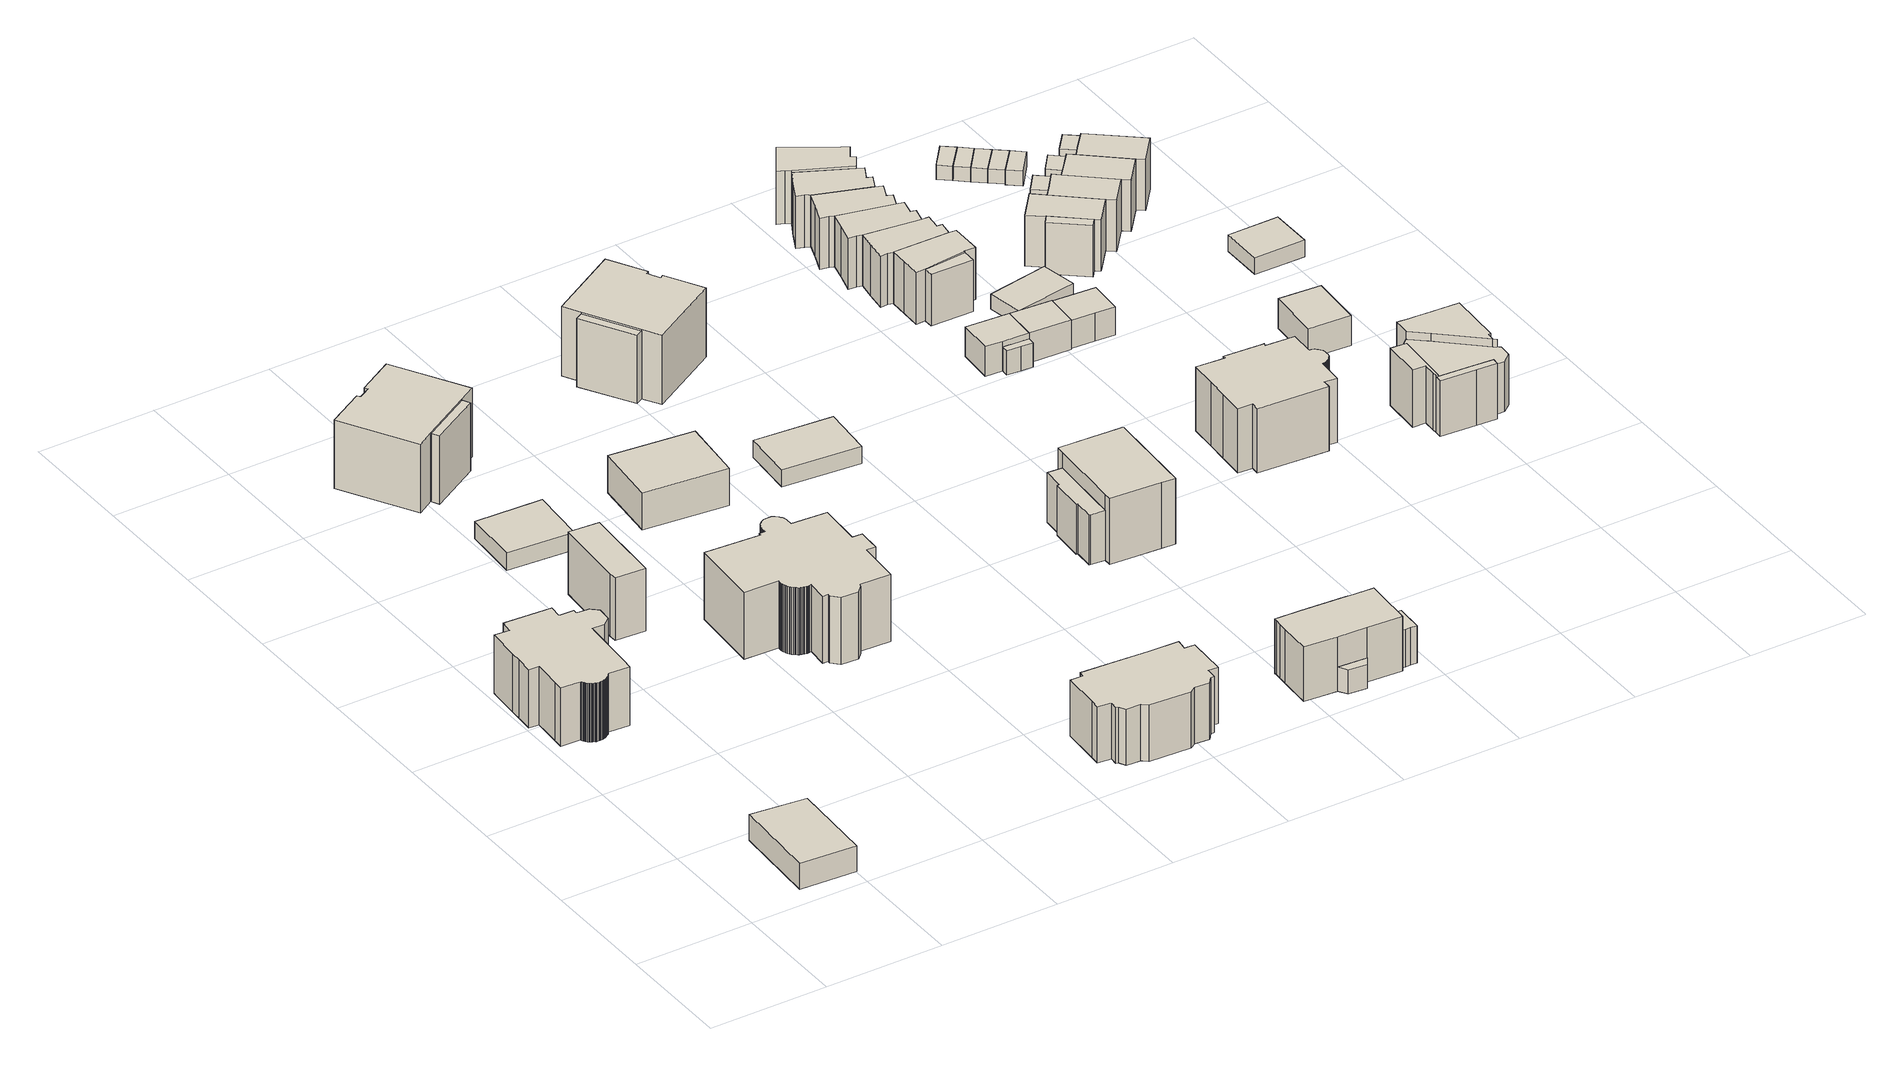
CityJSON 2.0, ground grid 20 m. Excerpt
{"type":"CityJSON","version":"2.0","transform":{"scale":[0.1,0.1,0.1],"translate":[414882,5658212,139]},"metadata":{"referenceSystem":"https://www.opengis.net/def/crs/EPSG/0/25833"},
"CityObjects":{
"building1":{"type":"Building","attributes":{"Dachtyp_tdc":"tdcHipRoof","Gemeindeschluessel":14612000,"Dachneigung":29.7,"QualitaetDacherkennung":17,"Geometrietyp2DReferenz":"3000","measuredHeight":6.84,"function":"31001_9998","roofType":"3200"},"geometry":[{"type":"Solid","lod":"1","boundaries":[[[[0,1,2,3]],[[4,5,6,7]],[[3,5,4,0]],[[2,6,5,3]],[[1,7,6,2]],[[0,4,7,1]]]]}]},
"building2":{"type":"Building","attributes":{"Dachtyp_tdc":"tdcFreeFormRoof","Gemeindeschluessel":14612000,"Dachneigung":45.27,"QualitaetDacherkennung":36,"Geometrietyp2DReferenz":"3000","measuredHeight":15.05,"function":"31001_9998","roofType":"5000"},"geometry":[{"type":"Solid","lod":"1","boundaries":[[[[8,9,10,11,12,13,14,15,16,17,18,19,20,21,22,23,24,25,26,27,28,29,30,31,32,33,34,35,36,37,38,39,40,41,42,43,44,45,46,47,48,49,50,51,52,53,54,55,56,57,58,59]],[[60,61,62,63,64,65,66,67,68,69,70,71,72,73,74,75,76,77,78,79,80,81,82,83,84,85,86,87,88,89,90,91,92,93,94,95,96,97,98,99,100,101,102,103,104,105,106,107,108,109,110,111]],[[59,61,60,8]],[[58,62,61,59]],[[57,63,62,58]],[[56,64,63,57]],[[55,65,64,56]],[[54,66,65,55]],[[53,67,66,54]],[[52,68,67,53]],[[51,69,68,52]],[[50,70,69,51]],[[49,71,70,50]],[[48,72,71,49]],[[47,73,72,48]],[[46,74,73,47]],[[45,75,74,46]],[[44,76,75,45]],[[43,77,76,44]],[[42,78,77,43]],[[41,79,78,42]],[[40,80,79,41]],[[39,81,80,40]],[[38,82,81,39]],[[37,83,82,38]],[[36,84,83,37]],[[35,85,84,36]],[[34,86,85,35]],[[33,87,86,34]],[[32,88,87,33]],[[31,89,88,32]],[[30,90,89,31]],[[29,91,90,30]],[[28,92,91,29]],[[27,93,92,28]],[[26,94,93,27]],[[25,95,94,26]],[[24,96,95,25]],[[23,97,96,24]],[[22,98,97,23]],[[21,99,98,22]],[[20,100,99,21]],[[19,101,100,20]],[[18,102,101,19]],[[17,103,102,18]],[[16,104,103,17]],[[15,105,104,16]],[[14,106,105,15]],[[13,107,106,14]],[[12,108,107,13]],[[11,109,108,12]],[[10,110,109,11]],[[9,111,110,10]],[[8,60,111,9]]]]}]},
"building3":{"type":"Building","attributes":{"Dachtyp_tdc":"tdcGableRoof","Gemeindeschluessel":14612000,"Dachneigung":29.36,"QualitaetDacherkennung":0,"Geometrietyp2DReferenz":"3000","BezugspunktDach":"2000","measuredHeight":10.91,"function":"31001_9998"},"geometry":[{"type":"Solid","lod":"1","boundaries":[[[[112,113,114,115,116,117]],[[118,119,120,121,122,123]],[[117,119,118,112]],[[116,120,119,117]],[[115,121,120,116]],[[114,122,121,115]],[[113,123,122,114]],[[112,118,123,113]]]]}]},
"building4":{"type":"Building","attributes":{"Dachtyp_tdc":"tdcPolyFlatRoof","Gemeindeschluessel":14612000,"Dachneigung":0,"QualitaetDacherkennung":0,"Geometrietyp2DReferenz":"3000","BezugspunktDach":"2000","measuredHeight":3,"function":"31001_9998"},"geometry":[{"type":"Solid","lod":"1","boundaries":[[[[124,125,126,127]],[[128,129,130,131]],[[127,129,128,124]],[[126,130,129,127]],[[125,131,130,126]],[[124,128,131,125]]]]}]},
"building5":{"type":"Building","attributes":{"Gemeindeschluessel":14612000,"Geometrietyp2DReferenz":"3000","function":"31001_9998","roofType":"9999"},"children":["building5-1","building5-2"]},
"building5-1":{"type":"BuildingPart","attributes":{"Dachtyp_tdc":"tdcPolyFlatRoof","Dachneigung":0,"QualitaetDacherkennung":74,"Geometrietyp2DReferenz":"3000","measuredHeight":12.01,"roofType":"1000"},"parents":["building5"],"geometry":[{"type":"Solid","lod":"1","boundaries":[[[[132,133,134,135,136,137,138,139,140,141]],[[142,143,144,145,146,147,148,149,150,151]],[[141,143,142,132]],[[140,144,143,141]],[[139,145,144,140]],[[138,146,145,139]],[[137,147,146,138]],[[136,148,147,137]],[[135,149,148,136]],[[134,150,149,135]],[[133,151,150,134]],[[132,142,151,133]]]]}]},
"building5-2":{"type":"BuildingPart","attributes":{"Dachtyp_tdc":"tdcPolyFlatRoof","Dachneigung":7.53,"QualitaetDacherkennung":27,"Geometrietyp2DReferenz":"3000","measuredHeight":11.94,"roofType":"2100"},"parents":["building5"],"geometry":[{"type":"Solid","lod":"1","boundaries":[[[[152,153,154,155]],[[143,156,157,144]],[[155,156,143,152]],[[154,157,156,155]],[[153,144,157,154]],[[152,143,144,153]]]]}]},
"building6":{"type":"Building","attributes":{"Dachtyp_tdc":"tdcFreeFormRoof","Gemeindeschluessel":14612000,"Dachneigung":24.83,"QualitaetDacherkennung":22,"Geometrietyp2DReferenz":"3000","measuredHeight":15.29,"function":"31001_9998","roofType":"5000"},"geometry":[{"type":"Solid","lod":"1","boundaries":[[[[158,159,160,161,162,163,164,165,166,167,168,169,170,171,172,173,174,175,176,177,178,179,180,181,182,183,184,185,186,187,188,189,190,191,192,193,194,195,196,197,198,199,200,201,202,203,204,205,206,207,208,209,210,211,212,213,214,215,216,217,218,219,220,221,222,223,224,225,226,227,228,229,230,231,232,233,234,235,236,237]],[[238,239,240,241,242,243,244,245,246,247,248,249,250,251,252,253,254,255,256,257,258,259,260,261,262,263,264,265,266,267,268,269,270,271,272,273,274,275,276,277,278,279,280,281,282,283,284,285,286,287,288,289,290,291,292,293,294,295,296,297,298,299,300,301,302,303,304,305,306,307,308,309,310,311,312,313,314,315,316,317]],[[237,239,238,158]],[[236,240,239,237]],[[235,241,240,236]],[[234,242,241,235]],[[233,243,242,234]],[[232,244,243,233]],[[231,245,244,232]],[[230,246,245,231]],[[229,247,246,230]],[[228,248,247,229]],[[227,249,248,228]],[[226,250,249,227]],[[225,251,250,226]],[[224,252,251,225]],[[223,253,252,224]],[[222,254,253,223]],[[221,255,254,222]],[[220,256,255,221]],[[219,257,256,220]],[[218,258,257,219]],[[217,259,258,218]],[[216,260,259,217]],[[215,261,260,216]],[[214,262,261,215]],[[213,263,262,214]],[[212,264,263,213]],[[211,265,264,212]],[[210,266,265,211]],[[209,267,266,210]],[[208,268,267,209]],[[207,269,268,208]],[[206,270,269,207]],[[205,271,270,206]],[[204,272,271,205]],[[203,273,272,204]],[[202,274,273,203]],[[201,275,274,202]],[[200,276,275,201]],[[199,277,276,200]],[[198,278,277,199]],[[197,279,278,198]],[[196,280,279,197]],[[195,281,280,196]],[[194,282,281,195]],[[193,283,282,194]],[[192,284,283,193]],[[191,285,284,192]],[[190,286,285,191]],[[189,287,286,190]],[[188,288,287,189]],[[187,289,288,188]],[[186,290,289,187]],[[185,291,290,186]],[[184,292,291,185]],[[183,293,292,184]],[[182,294,293,183]],[[181,295,294,182]],[[180,296,295,181]],[[179,297,296,180]],[[178,298,297,179]],[[177,299,298,178]],[[176,300,299,177]],[[175,301,300,176]],[[174,302,301,175]],[[173,303,302,174]],[[172,304,303,173]],[[171,305,304,172]],[[170,306,305,171]],[[169,307,306,170]],[[168,308,307,169]],[[167,309,308,168]],[[166,310,309,167]],[[165,311,310,166]],[[164,312,311,165]],[[163,313,312,164]],[[162,314,313,163]],[[161,315,314,162]],[[160,316,315,161]],[[159,317,316,160]],[[158,238,317,159]]]]}]},
"building7":{"type":"Building","attributes":{"Dachtyp_tdc":"tdcFreeFormRoof","Gemeindeschluessel":14612000,"Dachneigung":40.74,"QualitaetDacherkennung":43,"Geometrietyp2DReferenz":"3000","measuredHeight":12.87,"function":"31001_9998","roofType":"5000"},"geometry":[{"type":"Solid","lod":"1","boundaries":[[[[318,319,320,321,322,323,324,325,326,327,328,329,330,331,332,333,334,335,336,337,338,339,340]],[[341,342,343,344,345,346,347,348,349,350,351,352,353,354,355,356,357,358,359,360,361,362,363]],[[340,342,341,318]],[[339,343,342,340]],[[338,344,343,339]],[[337,345,344,338]],[[336,346,345,337]],[[335,347,346,336]],[[334,348,347,335]],[[333,349,348,334]],[[332,350,349,333]],[[331,351,350,332]],[[330,352,351,331]],[[329,353,352,330]],[[328,354,353,329]],[[327,355,354,328]],[[326,356,355,327]],[[325,357,356,326]],[[324,358,357,325]],[[323,359,358,324]],[[322,360,359,323]],[[321,361,360,322]],[[320,362,361,321]],[[319,363,362,320]],[[318,341,363,319]]]]}]},
"building8":{"type":"Building","attributes":{"Dachtyp_tdc":"tdcPolyFlatRoof","Gemeindeschluessel":14612000,"Dachneigung":0,"QualitaetDacherkennung":51,"Geometrietyp2DReferenz":"3000","measuredHeight":6.41,"function":"31001_9998","roofType":"1000"},"geometry":[{"type":"Solid","lod":"1","boundaries":[[[[364,365,366,367]],[[368,369,370,371]],[[367,369,368,364]],[[366,370,369,367]],[[365,371,370,366]],[[364,368,371,365]]]]}]},
"building9":{"type":"Building","attributes":{"Dachtyp_tdc":"tdcPolyFlatRoof","Gemeindeschluessel":14612000,"Dachneigung":0,"QualitaetDacherkennung":0,"Geometrietyp2DReferenz":"3000","BezugspunktDach":"2000","measuredHeight":3,"function":"31001_9998"},"geometry":[{"type":"Solid","lod":"1","boundaries":[[[[372,373,374,375]],[[376,377,378,379]],[[375,377,376,372]],[[374,378,377,375]],[[373,379,378,374]],[[372,376,379,373]]]]}]},
"building10":{"type":"Building","attributes":{"Gemeindeschluessel":14612000,"Geometrietyp2DReferenz":"3000","function":"31001_9998","roofType":"9999"},"children":["building10-1","building10-2"]},
"building10-1":{"type":"BuildingPart","attributes":{"Dachtyp_tdc":"tdcPolyFlatRoof","Dachneigung":0,"QualitaetDacherkennung":76,"Geometrietyp2DReferenz":"3000","measuredHeight":12.03,"roofType":"1000"},"parents":["building10"],"geometry":[{"type":"Solid","lod":"1","boundaries":[[[[380,381,382,383,384,385,386,387,388,389]],[[390,391,392,393,394,395,396,397,398,399]],[[389,391,390,380]],[[388,392,391,389]],[[387,393,392,388]],[[386,394,393,387]],[[385,395,394,386]],[[384,396,395,385]],[[383,397,396,384]],[[382,398,397,383]],[[381,399,398,382]],[[380,390,399,381]]]]}]},
"building10-2":{"type":"BuildingPart","attributes":{"Dachtyp_tdc":"tdcPolyFlatRoof","Dachneigung":7.23,"QualitaetDacherkennung":25,"Geometrietyp2DReferenz":"3000","measuredHeight":11.94,"roofType":"2100"},"parents":["building10"],"geometry":[{"type":"Solid","lod":"1","boundaries":[[[[400,401,402,403]],[[391,404,405,392]],[[403,404,391,400]],[[402,405,404,403]],[[401,392,405,402]],[[400,391,392,401]]]]}]},
"building11":{"type":"Building","attributes":{"Gemeindeschluessel":14612000,"Geometrietyp2DReferenz":"3000","function":"31001_9998","roofType":"9999"},"children":["building11-1","building11-2","building11-3","building11-4"]},
"building11-1":{"type":"BuildingPart","attributes":{"Dachtyp_tdc":"tdcGableRoof","Dachneigung":49.72,"QualitaetDacherkennung":76,"Geometrietyp2DReferenz":"3000","measuredHeight":9.83,"roofType":"3100"},"parents":["building11"],"geometry":[{"type":"Solid","lod":"1","boundaries":[[[[406,407,408,409,410,411,412,413,414]],[[415,416,417,418,419,420,421,422,423]],[[414,416,415,406]],[[413,417,416,414]],[[412,418,417,413]],[[411,419,418,412]],[[410,420,419,411]],[[409,421,420,410]],[[408,422,421,409]],[[407,423,422,408]],[[406,415,423,407]]]]}]},
"building11-2":{"type":"BuildingPart","attributes":{"Dachtyp_tdc":"tdcPolyFlatRoof","Dachneigung":0,"QualitaetDacherkennung":47,"Geometrietyp2DReferenz":"3000","measuredHeight":4.18,"roofType":"1000"},"parents":["building11"],"geometry":[{"type":"Solid","lod":"1","boundaries":[[[[424,425,426,427]],[[428,429,430,431]],[[427,429,428,424]],[[426,430,429,427]],[[425,431,430,426]],[[424,428,431,425]]]]}]},
"building11-3":{"type":"BuildingPart","attributes":{"Dachtyp_tdc":"tdcHipRoof","Dachneigung":52.26,"QualitaetDacherkennung":75,"Geometrietyp2DReferenz":"3000","measuredHeight":12.32,"roofType":"3200"},"parents":["building11"],"geometry":[{"type":"Solid","lod":"1","boundaries":[[[[432,433,434,435,436,437,438,439,440,441,442,443,444,445,446]],[[415,447,448,449,450,451,452,428,431,453,454,455,456,457,417]],[[446,447,415,432]],[[445,448,447,446]],[[444,449,448,445]],[[443,450,449,444]],[[442,451,450,443]],[[441,452,451,442]],[[440,428,452,441]],[[439,431,428,440]],[[438,453,431,439]],[[437,454,453,438]],[[436,455,454,437]],[[435,456,455,436]],[[434,457,456,435]],[[433,417,457,434]],[[432,415,417,433]]]]}]},
"building11-4":{"type":"BuildingPart","attributes":{"Dachtyp_tdc":"tdcPolyFlatRoof","Dachneigung":0,"QualitaetDacherkennung":82,"Geometrietyp2DReferenz":"3000","measuredHeight":6.5,"roofType":"1000"},"parents":["building11"],"geometry":[{"type":"Solid","lod":"1","boundaries":[[[[458,459,460,461,462,463]],[[464,465,466,467,451,450]],[[463,464,450,458]],[[462,465,464,463]],[[461,466,465,462]],[[460,467,466,461]],[[459,451,467,460]],[[458,450,451,459]]]]}]},
"building12":{"type":"Building","attributes":{"Gemeindeschluessel":14612000,"Geometrietyp2DReferenz":"3000","function":"31001_9998","roofType":"9999"},"children":["building12-1","building12-2","building12-3"]},
"building12-1":{"type":"BuildingPart","attributes":{"Dachtyp_tdc":"tdcFreeFormRoof","Dachneigung":49.35,"QualitaetDacherkennung":18,"Geometrietyp2DReferenz":"3000","measuredHeight":9.66,"roofType":"5000"},"parents":["building12"],"geometry":[{"type":"Solid","lod":"1","boundaries":[[[[468,469,470,471,472,473,474,475,476]],[[477,478,479,480,481,482,483,484,485]],[[476,478,477,468]],[[475,479,478,476]],[[474,480,479,475]],[[473,481,480,474]],[[472,482,481,473]],[[471,483,482,472]],[[470,484,483,471]],[[469,485,484,470]],[[468,477,485,469]]]]}]},
"building12-2":{"type":"BuildingPart","attributes":{"Dachtyp_tdc":"tdcHipRoof","Dachneigung":50.6,"QualitaetDacherkennung":71,"Geometrietyp2DReferenz":"3000","measuredHeight":14.94,"roofType":"3200"},"parents":["building12"],"geometry":[{"type":"Solid","lod":"1","boundaries":[[[[486,487,488,489,490,491,492,493,494,495]],[[481,496,497,498,499,500,501,502,503,482]],[[494,496,481,495]],[[493,497,496,494]],[[492,498,497,493]],[[491,499,498,492]],[[490,500,499,491]],[[489,501,500,490]],[[488,502,501,489]],[[487,503,502,488]],[[486,482,503,487]],[[495,481,482,486]]]]}]},
"building12-3":{"type":"BuildingPart","attributes":{"Dachtyp_tdc":"tdcGableRoof","Dachneigung":64.06,"QualitaetDacherkennung":12,"Geometrietyp2DReferenz":"3000","measuredHeight":9.1,"roofType":"3100"},"parents":["building12"],"geometry":[{"type":"Solid","lod":"1","boundaries":[[[[504,505,506,507]],[[508,509,498,497]],[[507,509,508,504]],[[506,498,509,507]],[[505,497,498,506]],[[504,508,497,505]]]]}]},
"building13":{"type":"Building","attributes":{"Gemeindeschluessel":14612000,"Geometrietyp2DReferenz":"3000","function":"31001_9998","roofType":"9999"},"children":["building13-1","building13-2"]},
"building13-1":{"type":"BuildingPart","attributes":{"Dachtyp_tdc":"tdcGableRoof","Dachneigung":29.85,"QualitaetDacherkennung":71,"Geometrietyp2DReferenz":"3000","measuredHeight":4.94,"roofType":"3100"},"parents":["building13"],"geometry":[{"type":"Solid","lod":"1","boundaries":[[[[510,511,512,513,514,515]],[[516,517,518,519,520,521]],[[515,516,521,510]],[[514,517,516,515]],[[513,518,517,514]],[[512,519,518,513]],[[511,520,519,512]],[[510,521,520,511]]]]}]},
"building13-2":{"type":"BuildingPart","attributes":{"Dachtyp_tdc":"tdcHipAndGableRoof","Dachneigung":47.7,"QualitaetDacherkennung":78,"Geometrietyp2DReferenz":"3000","measuredHeight":6.92,"roofType":"5000"},"parents":["building13"],"geometry":[{"type":"Solid","lod":"1","boundaries":[[[[522,523,524,525,526,527]],[[517,521,528,529,530,531]],[[527,521,517,522]],[[526,528,521,527]],[[525,529,528,526]],[[524,530,529,525]],[[523,531,530,524]],[[522,517,531,523]]]]}]},
"building14":{"type":"Building","attributes":{"Gemeindeschluessel":14612000,"Geometrietyp2DReferenz":"3000","function":"31001_9998","roofType":"9999"},"children":["building14-1","building14-2"]},
"building14-1":{"type":"BuildingPart","attributes":{"Dachtyp_tdc":"tdcPolyFlatRoof","Dachneigung":3.83,"QualitaetDacherkennung":82,"Geometrietyp2DReferenz":"3000","measuredHeight":9.37,"roofType":"2100"},"parents":["building14"],"geometry":[{"type":"Solid","lod":"1","boundaries":[[[[532,533,534,535,536,537,538,539,540]],[[541,542,543,544,545,546,547,548,549]],[[539,542,541,540]],[[538,543,542,539]],[[537,544,543,538]],[[536,545,544,537]],[[535,546,545,536]],[[534,547,546,535]],[[533,548,547,534]],[[532,549,548,533]],[[540,541,549,532]]]]}]},
"building14-2":{"type":"BuildingPart","attributes":{"Dachtyp_tdc":"tdcPolyFlatRoof","Dachneigung":0,"QualitaetDacherkennung":34,"Geometrietyp2DReferenz":"3000","measuredHeight":8.98,"roofType":"1000"},"parents":["building14"],"geometry":[{"type":"Solid","lod":"1","boundaries":[[[[550,551,552,553]],[[554,541,549,555]],[[553,541,554,550]],[[552,549,541,553]],[[551,555,549,552]],[[550,554,555,551]]]]}]},
"building15":{"type":"Building","attributes":{"Dachtyp_tdc":"tdcPolyFlatRoof","Gemeindeschluessel":14612000,"Dachneigung":3.97,"QualitaetDacherkennung":78,"Geometrietyp2DReferenz":"3000","measuredHeight":9.3,"function":"31001_9998","roofType":"2100"},"geometry":[{"type":"Solid","lod":"1","boundaries":[[[[556,557,558,559,560,561,562,563,564,565]],[[566,567,568,569,570,571,572,573,574,575]],[[565,567,566,556]],[[564,568,567,565]],[[563,569,568,564]],[[562,570,569,563]],[[561,571,570,562]],[[560,572,571,561]],[[559,573,572,560]],[[558,574,573,559]],[[557,575,574,558]],[[556,566,575,557]]]]}]},
"building16":{"type":"Building","attributes":{"Dachtyp_tdc":"tdcPolyFlatRoof","Gemeindeschluessel":14612000,"Dachneigung":3.97,"QualitaetDacherkennung":72,"Geometrietyp2DReferenz":"3000","measuredHeight":9.29,"function":"31001_9998","roofType":"2100"},"geometry":[{"type":"Solid","lod":"1","boundaries":[[[[576,577,559,558,578,579,580,581,582,583]],[[584,585,586,587,588,589,590,574,573,591]],[[583,585,584,576]],[[582,586,585,583]],[[581,587,586,582]],[[580,588,587,581]],[[579,589,588,580]],[[578,590,589,579]],[[558,574,590,578]],[[559,573,574,558]],[[577,591,573,559]],[[576,584,591,577]]]]}]},
"building17":{"type":"Building","attributes":{"Dachtyp_tdc":"tdcGableRoof","Gemeindeschluessel":14612000,"Dachneigung":50.73,"QualitaetDacherkennung":72,"Geometrietyp2DReferenz":"3000","measuredHeight":6.94,"function":"31001_9998","roofType":"3100"},"geometry":[{"type":"Solid","lod":"1","boundaries":[[[[524,522,592,593]],[[530,594,595,517]],[[593,594,530,524]],[[592,595,594,593]],[[522,517,595,592]],[[524,530,517,522]]]]}]},
"building18":{"type":"Building","attributes":{"Dachtyp_tdc":"tdcPolyFlatRoof","Gemeindeschluessel":14612000,"Dachneigung":3.99,"QualitaetDacherkennung":72,"Geometrietyp2DReferenz":"3000","measuredHeight":9.35,"function":"31001_9998","roofType":"2100"},"geometry":[{"type":"Solid","lod":"1","boundaries":[[[[596,597,598,599,600,601,602,582,581,603]],[[604,605,587,586,606,607,608,609,610,611]],[[603,605,604,596]],[[581,587,605,603]],[[582,586,587,581]],[[602,606,586,582]],[[601,607,606,602]],[[600,608,607,601]],[[599,609,608,600]],[[598,610,609,599]],[[597,611,610,598]],[[596,604,611,597]]]]}]},
"building19":{"type":"Building","attributes":{"Dachtyp_tdc":"tdcPolyFlatRoof","Gemeindeschluessel":14612000,"Dachneigung":4.03,"QualitaetDacherkennung":71,"Geometrietyp2DReferenz":"3000","measuredHeight":9.42,"function":"31001_9998","roofType":"2100"},"geometry":[{"type":"Solid","lod":"1","boundaries":[[[[612,613,614,615,616,617,618,619,620,621]],[[622,623,624,625,626,627,628,629,630,631]],[[621,623,622,612]],[[620,624,623,621]],[[619,625,624,620]],[[618,626,625,619]],[[617,627,626,618]],[[616,628,627,617]],[[615,629,628,616]],[[614,630,629,615]],[[613,631,630,614]],[[612,622,631,613]]]]}]},
"building20":{"type":"Building","attributes":{"Dachtyp_tdc":"tdcFreeFormRoof","Gemeindeschluessel":14612000,"Dachneigung":28.72,"QualitaetDacherkennung":37,"Geometrietyp2DReferenz":"3000","measuredHeight":10.15,"function":"31001_9998","roofType":"5000"},"geometry":[{"type":"Solid","lod":"1","boundaries":[[[[632,633,634,635,636,637,638,639,640,641]],[[642,643,644,645,646,647,648,649,650,651]],[[641,643,642,632]],[[640,644,643,641]],[[639,645,644,640]],[[638,646,645,639]],[[637,647,646,638]],[[636,648,647,637]],[[635,649,648,636]],[[634,650,649,635]],[[633,651,650,634]],[[632,642,651,633]]]]}]},
"building21":{"type":"Building","attributes":{"Dachtyp_tdc":"tdcFreeFormRoof","Gemeindeschluessel":14612000,"Dachneigung":43.19,"QualitaetDacherkennung":42,"Geometrietyp2DReferenz":"3000","measuredHeight":14.85,"function":"31001_9998","roofType":"5000"},"geometry":[{"type":"Solid","lod":"1","boundaries":[[[[652,653,654,655,656,657,658,659,660,661,662,663,664,665,666,667,668,669,670,671,672,673,674,675,676,677,678,679,680,681,682,683,684,685,686,687,688,689,690,691,692,693,694,695,696,697,698,699,700,701,702,703,704,705,706,707,708,709,710,711]],[[712,713,714,715,716,717,718,719,720,721,722,723,724,725,726,727,728,729,730,731,732,733,734,735,736,737,738,739,740,741,742,743,744,745,746,747,748,749,750,751,752,753,754,755,756,757,758,759,760,761,762,763,764,765,766,767,768,769,770,771]],[[711,713,712,652]],[[710,714,713,711]],[[709,715,714,710]],[[708,716,715,709]],[[707,717,716,708]],[[706,718,717,707]],[[705,719,718,706]],[[704,720,719,705]],[[703,721,720,704]],[[702,722,721,703]],[[701,723,722,702]],[[700,724,723,701]],[[699,725,724,700]],[[698,726,725,699]],[[697,727,726,698]],[[696,728,727,697]],[[695,729,728,696]],[[694,730,729,695]],[[693,731,730,694]],[[692,732,731,693]],[[691,733,732,692]],[[690,734,733,691]],[[689,735,734,690]],[[688,736,735,689]],[[687,737,736,688]],[[686,738,737,687]],[[685,739,738,686]],[[684,740,739,685]],[[683,741,740,684]],[[682,742,741,683]],[[681,743,742,682]],[[680,744,743,681]],[[679,745,744,680]],[[678,746,745,679]],[[677,747,746,678]],[[676,748,747,677]],[[675,749,748,676]],[[674,750,749,675]],[[673,751,750,674]],[[672,752,751,673]],[[671,753,752,672]],[[670,754,753,671]],[[669,755,754,670]],[[668,756,755,669]],[[667,757,756,668]],[[666,758,757,667]],[[665,759,758,666]],[[664,760,759,665]],[[663,761,760,664]],[[662,762,761,663]],[[661,763,762,662]],[[660,764,763,661]],[[659,765,764,660]],[[658,766,765,659]],[[657,767,766,658]],[[656,768,767,657]],[[655,769,768,656]],[[654,770,769,655]],[[653,771,770,654]],[[652,712,771,653]]]]}]},
"building22":{"type":"Building","attributes":{"Dachtyp_tdc":"tdcHipAndGableRoof","Gemeindeschluessel":14612000,"Dachneigung":49.95,"QualitaetDacherkennung":76,"Geometrietyp2DReferenz":"3000","measuredHeight":6.55,"function":"31001_9998","roofType":"5000"},"geometry":[{"type":"Solid","lod":"1","boundaries":[[[[772,773,774,775,776]],[[777,778,779,780,781]],[[776,778,777,772]],[[775,779,778,776]],[[774,780,779,775]],[[773,781,780,774]],[[772,777,781,773]]]]}]},
"building23":{"type":"Building","attributes":{"Dachtyp_tdc":"tdcPolyFlatRoof","Gemeindeschluessel":14612000,"Dachneigung":0,"QualitaetDacherkennung":71,"Geometrietyp2DReferenz":"3000","measuredHeight":2.6,"function":"31001_9998","roofType":"1000"},"geometry":[{"type":"Solid","lod":"1","boundaries":[[[[782,783,784,785]],[[786,787,788,789]],[[785,787,786,782]],[[784,788,787,785]],[[783,789,788,784]],[[782,786,789,783]]]]}]},
"building24":{"type":"Building","attributes":{"Gemeindeschluessel":14612000,"Geometrietyp2DReferenz":"3000","function":"31001_9998","roofType":"9999"},"children":["building24-1","building24-2"]},
"building24-1":{"type":"BuildingPart","attributes":{"Dachtyp_tdc":"tdcPolyFlatRoof","Dachneigung":3.73,"QualitaetDacherkennung":38,"Geometrietyp2DReferenz":"3000","measuredHeight":9.23,"roofType":"2100"},"parents":["building24"],"geometry":[{"type":"Solid","lod":"1","boundaries":[[[[790,791,792,793]],[[794,795,796,797]],[[793,794,797,790]],[[792,795,794,793]],[[791,796,795,792]],[[790,797,796,791]]]]}]},
"building24-2":{"type":"BuildingPart","attributes":{"Dachtyp_tdc":"tdcPolyFlatRoof","Dachneigung":3.93,"QualitaetDacherkennung":68,"Geometrietyp2DReferenz":"3000","measuredHeight":9.31,"roofType":"2100"},"parents":["building24"],"geometry":[{"type":"Solid","lod":"1","boundaries":[[[[798,799,800,801,802,803,804]],[[797,805,806,807,808,809,794]],[[804,797,794,798]],[[803,805,797,804]],[[802,806,805,803]],[[801,807,806,802]],[[800,808,807,801]],[[799,809,808,800]],[[798,794,809,799]]]]}]},
"building25":{"type":"Building","attributes":{"Gemeindeschluessel":14612000,"Geometrietyp2DReferenz":"3000","function":"31001_9998","roofType":"9999"},"children":["building25-1","building25-2"]},
"building25-1":{"type":"BuildingPart","attributes":{"Dachtyp_tdc":"tdcPolyFlatRoof","Dachneigung":4.14,"QualitaetDacherkennung":67,"Geometrietyp2DReferenz":"3000","measuredHeight":9.36,"roofType":"2100"},"parents":["building25"],"geometry":[{"type":"Solid","lod":"1","boundaries":[[[[810,811,812,813,814,801,800]],[[815,816,817,818,819,820,821]],[[800,816,815,810]],[[801,817,816,800]],[[814,818,817,801]],[[813,819,818,814]],[[812,820,819,813]],[[811,821,820,812]],[[810,815,821,811]]]]}]},
"building25-2":{"type":"BuildingPart","attributes":{"Dachtyp_tdc":"tdcPolyFlatRoof","Dachneigung":3.73,"QualitaetDacherkennung":43,"Geometrietyp2DReferenz":"3000","measuredHeight":8.63,"roofType":"2100"},"parents":["building25"],"geometry":[{"type":"Solid","lod":"1","boundaries":[[[[822,823,824,825]],[[818,826,827,819]],[[825,826,818,822]],[[824,827,826,825]],[[823,819,827,824]],[[822,818,819,823]]]]}]},
"building26":{"type":"Building","attributes":{"Dachtyp_tdc":"tdcPolyFlatRoof","Gemeindeschluessel":14612000,"Dachneigung":0,"QualitaetDacherkennung":75,"Geometrietyp2DReferenz":"3000","measuredHeight":2.54,"function":"31001_9998","roofType":"1000"},"geometry":[{"type":"Solid","lod":"1","boundaries":[[[[828,829,830,831]],[[832,833,834,835]],[[831,833,832,828]],[[830,834,833,831]],[[829,835,834,830]],[[828,832,835,829]]]]}]},
"building27":{"type":"Building","attributes":{"Dachtyp_tdc":"tdcPolyFlatRoof","Gemeindeschluessel":14612000,"Dachneigung":0,"QualitaetDacherkennung":76,"Geometrietyp2DReferenz":"3000","measuredHeight":2.53,"function":"31001_9998","roofType":"1000"},"geometry":[{"type":"Solid","lod":"1","boundaries":[[[[829,836,837,830]],[[835,834,838,839]],[[830,834,835,829]],[[837,838,834,830]],[[836,839,838,837]],[[829,835,839,836]]]]}]},
"building28":{"type":"Building","attributes":{"Dachtyp_tdc":"tdcFreeFormRoof","Gemeindeschluessel":14612000,"Dachneigung":52.03,"QualitaetDacherkennung":11,"Geometrietyp2DReferenz":"3000","measuredHeight":7.44,"function":"31001_9998","roofType":"5000"},"geometry":[{"type":"Solid","lod":"1","boundaries":[[[[840,841,842,843]],[[844,845,846,847]],[[843,845,844,840]],[[842,846,845,843]],[[841,847,846,842]],[[840,844,847,841]]]]}]},
"building29":{"type":"Building","attributes":{"Gemeindeschluessel":14612000,"Geometrietyp2DReferenz":"3000","function":"31001_9998","roofType":"9999"},"children":["building29-1","building29-2","building29-3","building29-4"]},
"building29-1":{"type":"BuildingPart","attributes":{"Dachtyp_tdc":"tdcGableRoof","Dachneigung":24.44,"QualitaetDacherkennung":54,"Geometrietyp2DReferenz":"3000","measuredHeight":11.95,"roofType":"3100"},"parents":["building29"],"geometry":[{"type":"MultiSurface","lod":"1","boundaries":[[[848,849,850,851,852,853,854,855,856,857,856,858,859]],[[860,861,862,863,864,863,865,866,867,868,869,870,871]],[[859,861,860,848]],[[858,862,861,859]],[[856,863,862,858]],[[857,864,863,856]],[[863,856,855,865]],[[854,866,865,855]],[[853,867,866,854]],[[852,868,867,853]],[[851,869,868,852]],[[850,870,869,851]],[[849,871,870,850]],[[848,860,871,849]]]}]},
"building29-2":{"type":"BuildingPart","attributes":{"Dachtyp_tdc":"tdcFreeFormRoof","Dachneigung":37.65,"QualitaetDacherkennung":34,"Geometrietyp2DReferenz":"3000","measuredHeight":13.21,"roofType":"5000"},"parents":["building29"],"geometry":[{"type":"Solid","lod":"1","boundaries":[[[[872,873,874,875,876,877,878,879,880,881,882]],[[883,884,885,886,887,888,889,890,866,891,864]],[[882,884,883,872]],[[881,885,884,882]],[[880,886,885,881]],[[879,887,886,880]],[[878,888,887,879]],[[877,889,888,878]],[[876,890,889,877]],[[875,866,890,876]],[[874,891,866,875]],[[873,864,891,874]],[[872,883,864,873]]]]}]},
"building29-3":{"type":"BuildingPart","attributes":{"Dachtyp_tdc":"tdcGableRoof","Dachneigung":52.44,"QualitaetDacherkennung":48,"Geometrietyp2DReferenz":"3000","measuredHeight":13.64,"roofType":"3100"},"parents":["building29"],"geometry":[{"type":"Solid","lod":"1","boundaries":[[[[892,893,894,895,896,897]],[[898,899,900,901,886,902]],[[897,899,898,892]],[[896,900,899,897]],[[895,901,900,896]],[[894,886,901,895]],[[893,902,886,894]],[[892,898,902,893]]]]}]},
"building29-4":{"type":"BuildingPart","attributes":{"Dachtyp_tdc":"tdcPolyFlatRoof","Dachneigung":50.25,"QualitaetDacherkennung":45,"Geometrietyp2DReferenz":"3000","measuredHeight":11.68,"roofType":"2100"},"parents":["building29"],"geometry":[{"type":"Solid","lod":"1","boundaries":[[[[903,904,905,906,907,908,909]],[[889,888,900,910,911,912,913]],[[909,888,889,903]],[[908,900,888,909]],[[907,910,900,908]],[[906,911,910,907]],[[905,912,911,906]],[[904,913,912,905]],[[903,889,913,904]]]]}]},
"building30":{"type":"Building","attributes":{"Dachtyp_tdc":"tdcPolyFlatRoof","Gemeindeschluessel":14612000,"Dachneigung":0,"QualitaetDacherkennung":71,"Geometrietyp2DReferenz":"3000","measuredHeight":2.53,"function":"31001_9998","roofType":"1000"},"geometry":[{"type":"Solid","lod":"1","boundaries":[[[[914,915,837,836]],[[916,839,838,917]],[[836,839,916,914]],[[837,838,839,836]],[[915,917,838,837]],[[914,916,917,915]]]]}]},
"building31":{"type":"Building","attributes":{"Dachtyp_tdc":"tdcPolyFlatRoof","Gemeindeschluessel":14612000,"Dachneigung":0,"QualitaetDacherkennung":70,"Geometrietyp2DReferenz":"3000","measuredHeight":2.55,"function":"31001_9998","roofType":"1000"},"geometry":[{"type":"Solid","lod":"1","boundaries":[[[[914,918,919,915]],[[916,917,920,921]],[[915,917,916,914]],[[919,920,917,915]],[[918,921,920,919]],[[914,916,921,918]]]]}]},
"building32":{"type":"Building","attributes":{"Gemeindeschluessel":14612000,"Geometrietyp2DReferenz":"3000","function":"31001_9998","roofType":"9999"},"children":["building32-1","building32-2"]},
"building32-1":{"type":"BuildingPart","attributes":{"Dachtyp_tdc":"tdcPolyFlatRoof","Dachneigung":3.96,"QualitaetDacherkennung":68,"Geometrietyp2DReferenz":"3000","measuredHeight":9.36,"roofType":"2100"},"parents":["building32"],"geometry":[{"type":"Solid","lod":"1","boundaries":[[[[922,923,924,925,926,812,811]],[[927,821,820,928,929,930,931]],[[811,821,927,922]],[[812,820,821,811]],[[926,928,820,812]],[[925,929,928,926]],[[924,930,929,925]],[[923,931,930,924]],[[922,927,931,923]]]]}]},
"building32-2":{"type":"BuildingPart","attributes":{"Dachtyp_tdc":"tdcPolyFlatRoof","Dachneigung":4.6,"QualitaetDacherkennung":44,"Geometrietyp2DReferenz":"3000","measuredHeight":8.66,"roofType":"2100"},"parents":["building32"],"geometry":[{"type":"Solid","lod":"1","boundaries":[[[[932,933,934,935]],[[928,936,937,929]],[[935,936,928,932]],[[934,937,936,935]],[[933,929,937,934]],[[932,928,929,933]]]]}]},
"building33":{"type":"Building","attributes":{"Dachtyp_tdc":"tdcPolyFlatRoof","Gemeindeschluessel":14612000,"Dachneigung":0,"QualitaetDacherkennung":77,"Geometrietyp2DReferenz":"3000","measuredHeight":2.61,"function":"31001_9998","roofType":"1000"},"geometry":[{"type":"Solid","lod":"1","boundaries":[[[[918,938,939,919]],[[940,941,942,943]],[[919,941,940,918]],[[939,942,941,919]],[[938,943,942,939]],[[918,940,943,938]]]]}]},
"building34":{"type":"Building","attributes":{"Gemeindeschluessel":14612000,"Geometrietyp2DReferenz":"3000","function":"31001_9998","roofType":"9999"},"children":["building34-1","building34-2"]},
"building34-1":{"type":"BuildingPart","attributes":{"Dachtyp_tdc":"tdcPolyFlatRoof","Dachneigung":3.91,"QualitaetDacherkennung":63,"Geometrietyp2DReferenz":"3000","measuredHeight":9.32,"roofType":"2100"},"parents":["building34"],"geometry":[{"type":"Solid","lod":"1","boundaries":[[[[944,924,923,945,946,947]],[[948,949,950,951,952,953]],[[947,949,948,944]],[[946,950,949,947]],[[945,951,950,946]],[[923,952,951,945]],[[924,953,952,923]],[[944,948,953,924]]]]}]},
"building34-2":{"type":"BuildingPart","attributes":{"Dachtyp_tdc":"tdcPolyFlatRoof","Dachneigung":4.48,"QualitaetDacherkennung":49,"Geometrietyp2DReferenz":"3000","measuredHeight":8.63,"roofType":"2100"},"parents":["building34"],"geometry":[{"type":"Solid","lod":"1","boundaries":[[[[954,955,956,957]],[[948,958,959,949]],[[957,958,948,954]],[[956,959,958,957]],[[955,949,959,956]],[[954,948,949,955]]]]}]},
"building35":{"type":"Building","attributes":{"Gemeindeschluessel":14612000,"Dachtyp_tdc":"tdcPolyFlatRoof","Dachneigung":0,"QualitaetDacherkennung":53,"Geometrietyp2DReferenz":"3000","measuredHeight":2.85,"function":"31001_9998","roofType":"1000"},"geometry":[{"type":"Solid","lod":"1","boundaries":[[[[960,961,962,963]],[[964,965,966,967]],[[963,965,964,960]],[[962,966,965,963]],[[961,967,966,962]],[[960,964,967,961]]]]}]}
},
"vertices":[
[202,30,49],[209,174,49],[115,184,49],[107,36,49],[202,30,4],[107,36,4],[115,184,4],[209,174,4],
[115,693,112],[117,715,112],[36,720,112],[34,699,112],[8,701,112],[4,645,112],[3,626,112],[1,597,112],[18,596,112],[15,548,112],[14,532,112],[47,530,112],[48,528,112],[49,526,112],[50,525,112],[51,523,112],[52,522,112],[53,520,112],[55,519,112],[56,518,112],[58,517,112],[59,516,112],[61,516,112],[63,515,112],[64,514,112],[66,514,112],[69,514,112],[71,514,112],[73,514,112],[75,514,112],[77,514,112],[78,515,112],[80,515,112],[82,516,112],[83,517,112],[85,518,112],[86,519,112],[88,520,112],[89,521,112],[90,522,112],[91,524,112],[93,526,112],[128,523,112],[130,541,112],[130,544,112],[137,638,112],[158,637,112],[171,647,112],[173,672,112],[161,683,112],[140,685,112],[140,692,112],[115,693,10],[140,692,10],[140,685,10],[161,683,10],[173,672,10],[171,647,10],[158,637,10],[137,638,10],[130,544,10],[130,541,10],[128,523,10],[93,526,10],[91,524,10],[90,522,10],[89,521,10],[88,520,10],[86,519,10],[85,518,10],[83,517,10],[82,516,10],[80,515,10],[78,515,10],[77,514,10],[75,514,10],[73,514,10],[71,514,10],[69,514,10],[66,514,10],[64,514,10],[63,515,10],[61,516,10],[59,516,10],[58,517,10],[56,518,10],[55,519,10],[53,520,10],[52,522,10],[51,523,10],[50,525,10],[49,526,10],[48,528,10],[47,530,10],[14,532,10],[15,548,10],[18,596,10],[1,597,10],[3,626,10],[4,645,10],[8,701,10],[34,699,10],[36,720,10],[117,715,10],
[222,708,130],[273,705,130],[274,717,130],[282,843,130],[231,847,130],[222,721,130],[222,708,21],[222,721,21],[231,847,21],[282,843,21],[274,717,21],[273,705,21],
[180,933,63],[292,925,63],[300,1023,63],[186,1028,63],[180,933,33],[186,1028,33],[300,1023,33],[292,925,33],
[292,1199,162],[222,1320,162],[161,1285,162],[164,1279,162],[144,1268,162],[140,1273,162],[79,1238,162],[149,1116,162],[178,1133,162],[263,1182,162],[292,1199,42],[263,1182,42],[178,1133,42],[149,1116,42],[79,1238,42],[140,1273,42],[144,1268,42],[164,1279,42],[161,1285,42],[222,1320,42],
[263,1182,161],[178,1133,161],[185,1120,161],[270,1169,161],[270,1169,42],[185,1120,42],
[517,697,127],[517,702,127],[517,706,127],[516,710,127],[516,711,127],[515,713,127],[514,714,127],[513,715,127],[512,717,127],[511,718,127],[510,719,127],[507,722,127],[503,724,127],[498,724,127],[494,724,127],[490,724,127],[486,722,127],[484,721,127],[483,720,127],[482,719,127],[481,718,127],[479,717,127],[478,715,127],[478,714,127],[477,712,127],[476,711,127],[475,709,127],[475,707,127],[474,706,127],[474,704,127],[474,703,127],[474,701,127],[474,699,127],[474,698,127],[474,696,127],[464,696,127],[464,692,127],[370,698,127],[362,579,127],[420,576,127],[420,573,127],[420,571,127],[420,569,127],[420,567,127],[420,565,127],[421,563,127],[422,561,127],[422,559,127],[423,557,127],[425,555,127],[426,554,127],[427,552,127],[429,550,127],[431,549,127],[432,548,127],[434,546,127],[436,545,127],[438,545,127],[440,544,127],[442,543,127],[444,543,127],[446,542,127],[448,542,127],[450,542,127],[452,542,127],[455,543,127],[452,508,127],[462,508,127],[461,503,127],[473,491,127],[502,489,127],[513,500,127],[514,505,127],[566,502,127],[571,576,127],[587,575,127],[589,614,127],[572,615,127],[577,689,127],[517,693,127],[517,697,10],[517,693,10],[577,689,10],[572,615,10],[589,614,10],[587,575,10],[571,576,10],[566,502,10],[514,505,10],[513,500,10],[502,489,10],[473,491,10],[461,503,10],[462,508,10],[452,508,10],[455,543,10],[452,542,10],[450,542,10],[448,542,10],[446,542,10],[444,543,10],[442,543,10],[440,544,10],[438,545,10],[436,545,10],[434,546,10],[432,548,10],[431,549,10],[429,550,10],[427,552,10],[426,554,10],[425,555,10],[423,557,10],[422,559,10],[422,561,10],[421,563,10],[420,565,10],[420,567,10],[420,569,10],[420,571,10],[420,573,10],[420,576,10],[362,579,10],[370,698,10],[464,692,10],[464,696,10],[474,696,10],[474,698,10],[474,699,10],[474,701,10],[474,703,10],[474,704,10],[474,706,10],[475,707,10],[475,709,10],[476,711,10],[477,712,10],[478,714,10],[478,715,10],[479,717,10],[481,718,10],[482,719,10],[483,720,10],[484,721,10],[486,722,10],[490,724,10],[494,724,10],[498,724,10],[503,724,10],[507,722,10],[510,719,10],[511,718,10],[512,717,10],[513,715,10],[514,714,10],[515,713,10],[516,711,10],[516,710,10],[517,706,10],[517,702,10],
[828,121,117],[830,140,117],[780,142,117],[720,146,117],[666,149,117],[665,140,117],[643,141,117],[639,76,117],[638,60,117],[661,58,117],[660,45,117],[664,44,117],[670,32,117],[694,31,117],[704,23,117],[774,19,117],[784,26,117],[809,24,117],[818,35,117],[824,35,117],[825,53,117],[842,52,117],[845,120,117],[828,121,19],[845,120,19],[842,52,19],[825,53,19],[824,35,19],[818,35,19],[809,24,19],[784,26,19],[774,19,19],[704,23,19],[694,31,19],[670,32,19],[664,44,19],[660,45,19],[661,58,19],[638,60,19],[639,76,19],[643,141,19],[665,140,19],[666,149,19],[720,146,19],[780,142,19],[830,140,19],
[555,1009,98],[414,1024,98],[403,915,98],[544,900,98],[555,1009,33],[544,900,33],[403,915,33],[414,1024,33],
[631,894,67],[762,883,67],[770,971,67],[638,982,67],[631,894,37],[638,982,37],[770,971,37],[762,883,37],
[596,1160,166],[717,1230,166],[682,1292,166],[676,1288,166],[665,1309,166],[670,1312,166],[635,1373,166],[514,1303,166],[530,1274,166],[579,1189,166],[596,1160,45],[579,1189,45],[530,1274,45],[514,1303,45],[635,1373,45],[670,1312,45],[665,1309,45],[676,1288,45],[682,1292,45],[717,1230,45],
[579,1189,164],[530,1274,164],[517,1267,164],[567,1182,164],[567,1182,45],[517,1267,45],
[1098,107,97],[1098,119,97],[1099,125,97],[1062,127,97],[1039,128,97],[1024,129,97],[1022,129,97],[1021,112,97],[1061,109,97],[1098,107,22],[1061,109,22],[1021,112,22],[1022,129,22],[1024,129,22],[1039,128,22],[1062,127,22],[1099,125,22],[1098,119,22],
[1080,22,64],[1031,25,64],[1040,11,64],[1071,8,64],[1080,22,22],[1071,8,22],[1040,11,22],[1031,25,22],
[1098,107,117],[1021,112,117],[980,114,117],[980,109,117],[979,98,117],[978,83,117],[975,29,117],[1031,25,117],[1080,22,117],[1139,18,117],[1140,26,117],[1143,73,117],[1145,104,117],[1142,104,117],[1109,106,117],[1109,106,22],[1142,104,22],[1145,104,22],[1143,73,22],[1140,26,22],[1139,18,22],[975,29,22],[978,83,22],[979,98,22],[980,109,22],[980,114,22],
[1143,73,87],[1140,26,87],[1149,25,87],[1158,25,87],[1168,24,87],[1171,71,87],[1171,71,22],[1168,24,22],[1158,25,22],[1149,25,22],
[901,524,116],[904,524,116],[902,490,116],[904,490,116],[928,488,116],[936,615,116],[911,617,116],[909,581,116],[905,581,116],[901,524,29],[905,581,29],[909,581,29],[911,617,29],[936,615,29],[928,488,29],[904,490,29],[902,490,29],[904,524,29],
[928,488,144],[928,475,144],[1014,470,144],[1037,468,144],[1038,488,144],[1046,621,144],[1044,622,144],[992,625,144],[937,628,144],[936,615,144],[937,628,29],[992,625,29],[1044,622,29],[1046,621,29],[1038,488,29],[1037,468,29],[1014,470,29],[928,475,29],
[993,650,86],[992,625,86],[1044,622,86],[1046,647,86],[993,650,29],[1046,647,29],
[1061,968,85],[1060,956,85],[1084,954,85],[1104,953,85],[1105,965,85],[1085,967,85],[1085,967,43],[1105,965,43],[1104,953,43],[1084,954,43],[1060,956,43],[1061,968,43],
[1105,965,95],[1107,996,95],[1109,1024,95],[1036,1029,95],[1032,970,95],[1061,968,95],[1032,970,43],[1036,1029,43],[1109,1024,43],[1107,996,43],
[1105,1137,141],[1105,1139,141],[1124,1138,141],[1125,1191,141],[1113,1192,141],[1018,1193,141],[1017,1164,141],[1016,1130,141],[1032,1131,141],[1032,1131,50],[1016,1130,50],[1017,1164,50],[1018,1193,50],[1113,1192,50],[1125,1191,50],[1124,1138,50],[1105,1139,50],[1105,1137,50],
[1032,1115,140],[1104,1113,140],[1105,1137,140],[1032,1131,140],[1032,1115,50],[1104,1113,50],
[1108,1217,140],[1111,1243,140],[1099,1244,140],[1005,1256,140],[1000,1227,140],[996,1194,140],[1009,1195,140],[1018,1193,140],[1113,1192,140],[1117,1216,140],[1108,1217,51],[1117,1216,51],[1113,1192,51],[1018,1193,51],[1009,1195,51],[996,1194,51],[1000,1227,51],[1005,1256,51],[1099,1244,51],[1111,1243,51],
[982,1259,140],[996,1258,140],[1105,1268,140],[1096,1270,140],[1102,1295,140],[1090,1298,140],[998,1320,140],[991,1292,140],[982,1259,51],[991,1292,51],[998,1320,51],[1090,1298,51],[1102,1295,51],[1096,1270,51],[1105,1268,51],[996,1258,51],
[1175,961,95],[1179,1019,95],[1179,1019,43],[1175,961,43],
[1090,1324,140],[1100,1348,140],[1088,1352,140],[998,1384,140],[988,1357,140],[976,1326,140],[990,1323,140],[1099,1320,140],[1090,1324,51],[1099,1320,51],[990,1323,51],[976,1326,51],[988,1357,51],[998,1384,51],[1088,1352,51],[1100,1348,51],
[1099,1374,141],[1090,1378,141],[1102,1401,141],[1091,1406,141],[1006,1448,141],[992,1422,141],[977,1392,141],[990,1388,141],[998,1384,141],[1088,1352,141],[1099,1374,50],[1088,1352,50],[998,1384,50],[990,1388,50],[977,1392,50],[992,1422,50],[1006,1448,50],[1091,1406,50],[1102,1401,50],[1090,1378,50],
[1091,1406,145],[1104,1427,145],[1097,1432,145],[1111,1453,145],[1100,1460,145],[1020,1511,145],[1004,1486,145],[986,1458,145],[998,1453,145],[1006,1448,145],[1091,1406,52],[1006,1448,52],[998,1453,52],[986,1458,52],[1004,1486,52],[1020,1511,52],[1100,1460,52],[1111,1453,52],[1097,1432,52],[1104,1427,52],
[1334,687,146],[1335,692,146],[1331,692,146],[1272,696,146],[1267,696,146],[1267,691,146],[1219,695,146],[1216,650,146],[1213,612,146],[1210,569,146],[1235,568,146],[1234,554,146],[1353,546,146],[1354,560,146],[1375,558,146],[1378,602,146],[1380,602,146],[1381,602,146],[1383,602,146],[1384,603,146],[1385,603,146],[1387,604,146],[1388,605,146],[1389,605,146],[1390,606,146],[1391,607,146],[1393,608,146],[1394,609,146],[1394,610,146],[1395,611,146],[1396,613,146],[1397,614,146],[1397,615,146],[1398,617,146],[1398,618,146],[1398,619,146],[1398,621,146],[1398,623,146],[1398,624,146],[1398,626,146],[1398,627,146],[1398,629,146],[1397,630,146],[1397,631,146],[1396,632,146],[1395,634,146],[1394,635,146],[1393,636,146],[1392,637,146],[1391,638,146],[1390,639,146],[1389,640,146],[1388,640,146],[1387,641,146],[1385,642,146],[1384,642,146],[1382,642,146],[1381,643,146],[1383,684,146],[1380,684,146],[1334,687,34],[1380,684,34],[1383,684,34],[1381,643,34],[1382,642,34],[1384,642,34],[1385,642,34],[1387,641,34],[1388,640,34],[1389,640,34],[1390,639,34],[1391,638,34],[1392,637,34],[1393,636,34],[1394,635,34],[1395,634,34],[1396,632,34],[1397,631,34],[1397,630,34],[1398,629,34],[1398,627,34],[1398,626,34],[1398,624,34],[1398,623,34],[1398,621,34],[1398,619,34],[1398,618,34],[1398,617,34],[1397,615,34],[1397,614,34],[1396,613,34],[1395,611,34],[1394,610,34],[1394,609,34],[1393,608,34],[1391,607,34],[1390,606,34],[1389,605,34],[1388,605,34],[1387,604,34],[1385,603,34],[1384,603,34],[1383,602,34],[1381,602,34],[1380,602,34],[1378,602,34],[1375,558,34],[1354,560,34],[1353,546,34],[1234,554,34],[1235,568,34],[1210,569,34],[1213,612,34],[1216,650,34],[1219,695,34],[1267,691,34],[1267,696,34],[1272,696,34],[1331,692,34],[1335,692,34],
[1252,1014,94],[1179,1019,94],[1175,961,94],[1215,958,94],[1248,956,94],[1252,1014,45],[1248,956,45],[1215,958,45],[1175,961,45],[1179,1019,45],
[1245,1064,76],[1234,1124,76],[1129,1105,76],[1139,1046,76],[1245,1064,50],[1139,1046,50],[1129,1105,50],[1234,1124,50],
[1254,1150,142],[1244,1137,142],[1298,1092,142],[1308,1105,142],[1308,1105,52],[1298,1092,52],[1244,1137,52],[1254,1150,52],
[1308,1105,141],[1316,1099,141],[1351,1141,141],[1286,1197,141],[1266,1214,141],[1230,1170,141],[1254,1150,141],[1230,1170,52],[1266,1214,52],[1286,1197,52],[1351,1141,52],[1316,1099,52],
[1364,1131,141],[1399,1173,141],[1332,1230,141],[1321,1240,141],[1298,1211,141],[1364,1131,51],[1351,1141,51],[1286,1197,51],[1298,1211,51],[1321,1240,51],[1332,1230,51],[1399,1173,51],
[1298,1211,137],[1321,1240,137],[1300,1257,137],[1277,1228,137],[1277,1228,51],[1300,1257,51],
[1245,1431,77],[1264,1415,77],[1297,1454,77],[1277,1470,77],[1245,1431,52],[1277,1470,52],[1297,1454,52],[1264,1415,52],
[1284,1398,77],[1316,1438,77],[1316,1438,52],[1284,1398,52],
[1451,753,96],[1522,748,96],[1528,838,96],[1457,843,96],[1451,753,44],[1457,843,44],[1528,838,44],[1522,748,44],
[1639,639,137],[1610,641,137],[1591,642,137],[1564,644,137],[1556,644,137],[1535,646,137],[1533,618,137],[1561,594,137],[1628,533,137],[1633,529,137],[1629,547,137],[1634,547,137],[1639,639,36],[1634,547,36],[1629,547,36],[1628,533,36],[1633,529,36],[1561,594,36],[1533,618,36],[1535,646,36],[1556,644,36],[1564,644,36],[1591,642,36],[1610,641,36],
[1638,525,124],[1633,529,124],[1576,580,124],[1533,618,124],[1518,605,124],[1518,593,124],[1511,498,124],[1570,495,124],[1603,492,124],[1622,491,124],[1636,503,124],[1638,525,36],[1636,503,36],[1622,491,36],[1603,492,36],[1570,495,36],[1511,498,36],[1518,593,36],[1518,605,36],[1576,580,36],
[1567,483,133],[1602,481,133],[1603,492,133],[1568,495,133],[1508,499,133],[1507,487,133],[1567,483,36],[1507,487,36],[1508,499,36],[1568,495,36],[1602,481,36],
[1518,593,136],[1491,595,136],[1487,529,136],[1509,528,136],[1508,507,136],[1508,499,136],[1511,498,136],[1508,507,36],[1509,528,36],[1487,529,36],[1491,595,36],
[1303,1382,77],[1336,1421,77],[1303,1382,52],[1336,1421,52],
[1323,1366,77],[1356,1405,77],[1356,1405,52],[1323,1366,52],
[1410,1164,141],[1445,1206,141],[1379,1263,141],[1368,1272,141],[1344,1244,141],[1410,1164,51],[1344,1244,51],[1368,1272,51],[1379,1263,51],[1445,1206,51],
[1344,1244,137],[1368,1272,137],[1347,1290,137],[1324,1261,137],[1324,1261,51],[1347,1290,51],
[1343,1349,77],[1375,1389,77],[1323,1366,51],[1356,1405,51],[1375,1389,51],[1343,1349,51],
[1390,1277,141],[1457,1197,141],[1493,1241,141],[1415,1306,141],[1390,1277,52],[1415,1306,52],[1493,1241,52],[1457,1197,52],[1445,1206,52],[1379,1263,52],
[1390,1277,137],[1415,1306,137],[1394,1323,137],[1370,1294,137],[1370,1294,52],[1394,1323,52],
[1499,970,81],[1585,970,81],[1585,1042,81],[1499,1042,81],[1499,970,52],[1499,1042,52],[1585,1042,52],[1585,970,52]
]}
